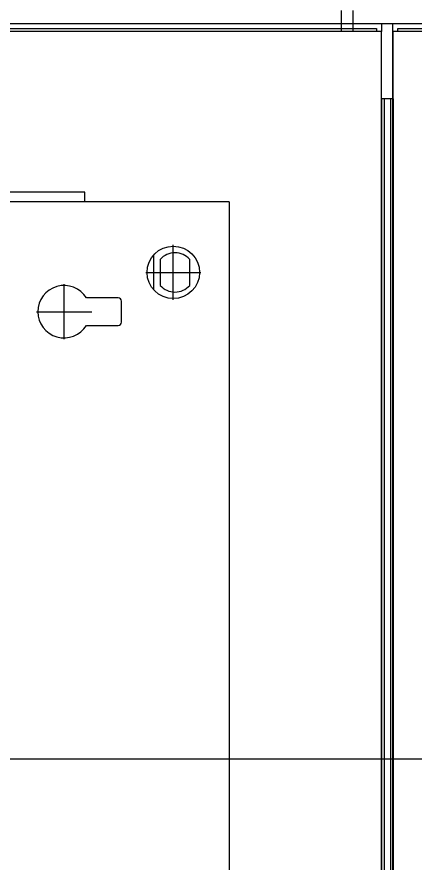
# Model space of a CAD drawing. Header units: millimetres. Extents: x 37984 to 70752, y 14140 to 37584.
# Drawn here: x 45614.5 to 45736, y 20507.6 to 20765.9 of the extents above; entities that cross this region are included whole.
import ezdxf

# ---------------------------------------------------------------- set-up
doc = ezdxf.new("R2010")
doc.units = ezdxf.units.MM
doc.layers.add('! NO PLOT !', color=7, linetype='Continuous', true_color=0xff75dd, plot=False)
doc.layers.add('000-PI-Oprema', color=30, linetype='Continuous', lineweight=5)
doc.layers.add('000-PI-ORMAR', color=2, linetype='Continuous')
doc.layers.add('002-PI-Kabelska kanalica', color=150, linetype='Continuous')

# ---------------------------------------------------------------- blocks, each defined once
blk = doc.blocks.new('8606.000_back')
at = {"layer": '000-PI-ORMAR'}
for p, q in [((48185.77, 38573.17), (48185.77, 38579.67)), ((47606.02, 38575.67), (47618.27, 38575.67)), ((47606.02, 38552.53), (47606.02, 38575.67)), ((47618.27, 38575.67), (48185.77, 38575.67)), ((48185.77, 38575.67), (48198.02, 38575.67)), ((48198.02, 38575.67), (48198.02, 38573.17)), ((47606.03, 38573.17), (47606.03, 36588.67)), ((48198.03, 38573.17), (47606.03, 38573.17)), ((47607.52, 38573.17), (47607.52, 38574.17)), ((47607.52, 38574.17), (47618.27, 38574.17)), ((47618.27, 38574.17), (48185.77, 38574.17)), ((48185.77, 38574.17), (48196.52, 38574.17)), ((48196.52, 38574.17), (48196.52, 38573.17)), ((48198.03, 36588.67), (48198.03, 38573.17)), ((47602.52, 38552.67), (47602.52, 36601.67)), ((47605.24, 38552.67), (47602.52, 38552.67)), ((47606.03, 38552.53), (47605.24, 38552.67)), ((47605.24, 38552.67), (47605.24, 36601.67)), ((47606.02, 36601.67), (47606.02, 38552.53)), ((48198.8, 38552.67), (48198.03, 38552.53)), ((48201.52, 38552.67), (48198.8, 38552.67)), ((48198.8, 38552.67), (48198.8, 36601.67)), ((48201.52, 38552.67), (48201.52, 36601.67))]:
    blk.add_line(p, q, dxfattribs=at)
blk = doc.blocks.new('8606.000_montažna')
at = {"layer": '! NO PLOT !'}
for p, q in [((51182.39, 38449.42), (51182.39, 36559.42)), ((51165.39, 38419.52), (51165.39, 38436.32)), ((51159.39, 38433.21), (51159.39, 38422.63)), ((51161.39, 38431.89), (51161.39, 38423.95)), ((51170.39, 38423.95), (51170.39, 38431.89)), ((51156.99, 38427.92), (51173.79, 38427.92)), ((51132.09, 38407.52), (51132.09, 38424.32)), ((51148.59, 38420.12), (51138.9, 38420.12)), ((51149.59, 38412.72), (51149.59, 38419.12)), ((51123.69, 38415.92), (51140.49, 38415.92)), ((51138.9, 38411.72), (51148.59, 38411.72))]:
    blk.add_line(p, q, dxfattribs=at)
blk.add_circle((51165.39, 38427.92), 8, dxfattribs=at)
for centre, radius, start, end in [((51165.89, 38427.92), 6, 41.4096, 138.5904), ((51132.09, 38415.92), 8, 31.6682, 328.3318), ((51165.89, 38427.92), 6, 221.4096, 318.5904), ((51148.59, 38419.12), 1, 0, 90), ((51148.59, 38412.72), 1, 270, 0)]:
    blk.add_arc(centre, radius, start, end, dxfattribs=at)
at = {"layer": '000-PI-ORMAR'}
for p, q in [((51138.39, 38452.42), (50727.39, 38452.42)), ((51138.39, 38449.42), (51138.39, 38452.42)), ((51138.39, 38449.42), (50727.39, 38449.42)), ((51182.39, 38449.42), (51138.39, 38449.42))]:
    blk.add_line(p, q, dxfattribs=at)
blk = doc.blocks.new('*U991')
at = {"layer": '002-PI-Kabelska kanalica'}
blk.add_line((-20, -100), (-20, 1785), dxfattribs=at)

msp = doc.modelspace()

# ---------------------------------------------------------------- linework, layer by layer
at = {"layer": '! NO PLOT !', "ltscale": 0.25}
msp.add_line((45725.745, 20763.904), (45729.218, 20763.904), dxfattribs=at)
at = {"layer": '000-PI-ORMAR'}
for p, q in [((45716.983, 20767.904), (45716.983, 20761.904)), ((45693.483, 20761.404), (44760.483, 20761.404)), ((45716.983, 20761.404), (45693.483, 20761.404)), ((45716.983, 20761.904), (45716.983, 20761.404))]:
    msp.add_line(p, q, dxfattribs=at)
at = {"layer": '000-PI-ORMAR', "ltscale": 0.25}
msp.add_line((45679.245, 20709.404), (45679.245, 18819.404), dxfattribs=at)

# ---------------------------------------------------------------- block references
at = {"rotation": 270}
msp.add_blockref('*U991', (44884.757, 20519.404), dxfattribs=at)
at = {"layer": '000-PI-Oprema'}
msp.add_blockref('8606.000_montažna', (-5503.15, -17740.014), dxfattribs=at)
at = {"layer": '000-PI-ORMAR'}
for p in [(-2472.273, -17811.766), (-1876.799, -17811.766)]:
    msp.add_blockref('8606.000_back', p, dxfattribs=at)

doc.saveas('drawing.dxf')
